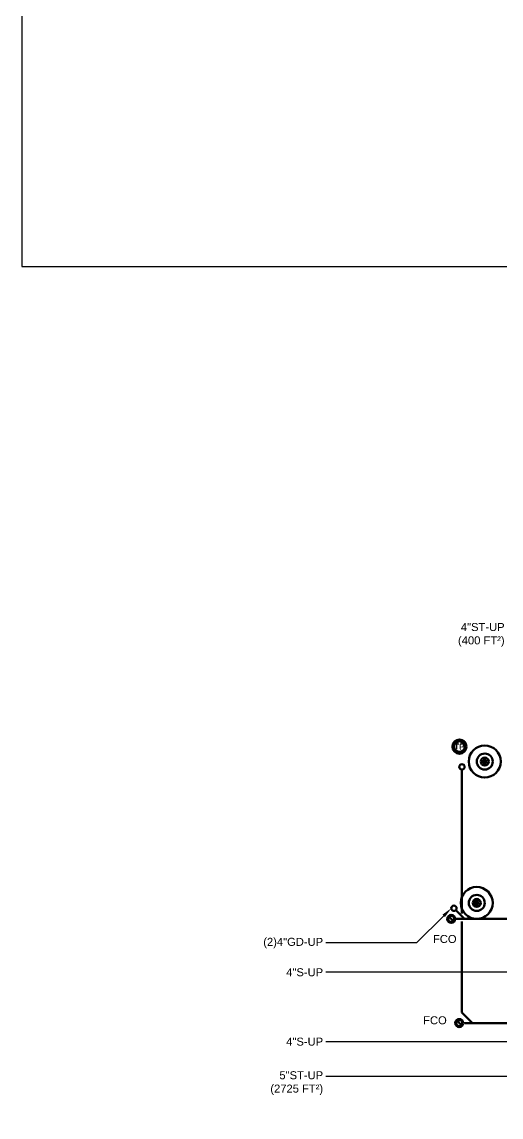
# Model space of a CAD drawing. Extents: x -29500 to 23517, y -2581 to 1886.
# Drawn here: x -3956 to -3237, y -1622 to 20 of the extents above; entities that cross this region are included whole.
import ezdxf
from ezdxf import colors
from ezdxf.entities.mleader import LeaderData, LeaderLine
from ezdxf.enums import TextEntityAlignment as Align
from ezdxf.math import Vec2, Vec3

# ---------------------------------------------------------------- set-up
doc = ezdxf.new("R2010")
doc.units = 0
doc.header["$LTSCALE"] = 36
doc.header["$MEASUREMENT"] = 0
doc.layers.add('G-ANNO-TEXT', color=70, linetype='Continuous')
for name, color, linetype, lineweight in [('P-SAN-N', 6, 'Continuous', 60), ('P-SAN-N @ 1 (1)', 6, 'Continuous', 60), ('P-SAN-N @ 1 (2)', 6, 'Continuous', 60), ('P-SAN-N @ 12', 6, 'Continuous', 60), ('P-SAN-N @ 128', 6, 'Continuous', 60), ('P-SAN-N @ 16', 6, 'Continuous', 60), ('P-SAN-N @ 192', 6, 'Continuous', 60), ('P-SAN-N @ 2', 6, 'Continuous', 60), ('P-SAN-N @ 24', 6, 'Continuous', 60), ('P-SAN-N @ 384', 6, 'Continuous', 60), ('P-SAN-N @ 4', 6, 'Continuous', 60), ('P-SAN-N @ 48', 6, 'Continuous', 60), ('P-SAN-N @ 64', 6, 'Continuous', 60), ('P-SAN-N @ 768', 6, 'Continuous', 60), ('P-SAN-N @ 8', 6, 'Continuous', 60), ('P-SAN-N @ 96', 6, 'Continuous', 60), ('P-STRM-N', 2, 'Continuous', 60), ('P-STRM-N @ 1 (1)', 2, 'Continuous', 60), ('P-STRM-N @ 1 (2)', 2, 'Continuous', 60), ('P-STRM-N @ 12', 2, 'Continuous', 60), ('P-STRM-N @ 128', 2, 'Continuous', 60), ('P-STRM-N @ 16', 2, 'Continuous', 60), ('P-STRM-N @ 192', 2, 'Continuous', 60), ('P-STRM-N @ 2', 2, 'Continuous', 60), ('P-STRM-N @ 24', 2, 'Continuous', 60), ('P-STRM-N @ 384', 2, 'Continuous', 60), ('P-STRM-N @ 4', 2, 'Continuous', 60), ('P-STRM-N @ 48', 2, 'Continuous', 60), ('P-STRM-N @ 64', 2, 'Continuous', 60), ('P-STRM-N @ 768', 2, 'Continuous', 60), ('P-STRM-N @ 8', 2, 'Continuous', 60), ('P-STRM-N @ 96', 2, 'Continuous', 60)]:
    doc.layers.add(name, color=color, linetype=linetype, lineweight=lineweight)
doc.styles.add('Arial', font='arial.ttf')

# ---------------------------------------------------------------- blocks, each defined once
blk = doc.blocks.new('*U6')
blk.add_circle((0, 0), 0.0312)
blk = doc.blocks.new('*U1093')
at = {"layer": 'P-STRM-N @ 1 (1)'}
blk.add_blockref('*U6', (-3261.8, -1088.8), dxfattribs=at)
at = {"layer": 'P-STRM-N @ 1 (2)'}
blk.add_blockref('*U6', (-3261.8, -1088.8), dxfattribs=at)
at = {"layer": 'P-STRM-N @ 12', "xscale": 12, "yscale": 12, "zscale": 12}
blk.add_blockref('*U6', (-3261.8, -1088.8), dxfattribs=at)
at = {"layer": 'P-STRM-N @ 128', "xscale": 128, "yscale": 128, "zscale": 128}
blk.add_blockref('*U6', (-3296, -1096.8), dxfattribs=at)
at = {"layer": 'P-STRM-N @ 16', "xscale": 16, "yscale": 16, "zscale": 16}
blk.add_blockref('*U6', (-3261.8, -1088.8), dxfattribs=at)
at = {"layer": 'P-STRM-N @ 192', "xscale": 192, "yscale": 192, "zscale": 192}
blk.add_blockref('*U6', (-3261.8, -1088.8), dxfattribs=at)
at = {"layer": 'P-STRM-N @ 2', "xscale": 2, "yscale": 2, "zscale": 2}
blk.add_blockref('*U6', (-3261.8, -1088.8), dxfattribs=at)
at = {"layer": 'P-STRM-N @ 24', "xscale": 24, "yscale": 24, "zscale": 24}
blk.add_blockref('*U6', (-3261.8, -1088.8), dxfattribs=at)
at = {"layer": 'P-STRM-N @ 384', "xscale": 384, "yscale": 384, "zscale": 384}
blk.add_blockref('*U6', (-3261.8, -1088.8), dxfattribs=at)
at = {"layer": 'P-STRM-N @ 4', "xscale": 4, "yscale": 4, "zscale": 4}
blk.add_blockref('*U6', (-3261.8, -1088.8), dxfattribs=at)
at = {"layer": 'P-STRM-N @ 48', "xscale": 48, "yscale": 48, "zscale": 48}
blk.add_blockref('*U6', (-3261.8, -1088.8), dxfattribs=at)
at = {"layer": 'P-STRM-N @ 64', "xscale": 64, "yscale": 64, "zscale": 64}
blk.add_blockref('*U6', (-3261.8, -1088.8), dxfattribs=at)
at = {"layer": 'P-STRM-N @ 768', "xscale": 768, "yscale": 768, "zscale": 768}
blk.add_blockref('*U6', (-3261.8, -1088.8), dxfattribs=at)
at = {"layer": 'P-STRM-N @ 8', "xscale": 8, "yscale": 8, "zscale": 8}
blk.add_blockref('*U6', (-3261.8, -1088.8), dxfattribs=at)
at = {"layer": 'P-STRM-N @ 96', "xscale": 96, "yscale": 96, "zscale": 96}
blk.add_blockref('*U6', (-3261.8, -1088.8), dxfattribs=at)
blk = doc.blocks.new('FLOOR CLEAN OUT')
at = {"color": 7, "linetype": 'Continuous'}
blk.add_line((0.034, -0.032), (-0.034, 0.032), dxfattribs=at)
at = {"linetype": 'Continuous'}
blk.add_circle((0, 0), 0.0469, dxfattribs=at)
blk = doc.blocks.new('*U1100')
at = {"layer": 'P-STRM-N @ 128', "xscale": 128, "yscale": 128, "zscale": 128}
blk.add_blockref('FLOOR CLEAN OUT', (-3300, -1480.8), dxfattribs=at)
at = {"layer": 'P-STRM-N @ 96', "xscale": 96, "yscale": 96, "zscale": 96}
blk.add_blockref('FLOOR CLEAN OUT', (-3300, -1480.8), dxfattribs=at)
blk = doc.blocks.new('*U21')
at = {"linetype": 'Continuous'}
blk.add_circle((0, 0), 0.0829, dxfattribs=at)
at = {"layer": 'G-ANNO-TEXT', "linetype": 'Continuous', "style": 'Arial'}
blk.add_text('TP', height=0.0781, dxfattribs=at).set_placement((0, 0), align=Align.MIDDLE)
blk = doc.blocks.new('*U1150')
at = {"layer": 'P-SAN-N @ 128', "xscale": 128, "yscale": 128, "zscale": 128}
blk.add_blockref('*U21', (-3299.7, -1066.4), dxfattribs=at)
at = {"layer": 'P-SAN-N @ 96', "xscale": 96, "yscale": 96, "zscale": 96}
blk.add_blockref('*U21', (-3299.7, -1066.4), dxfattribs=at)
blk = doc.blocks.new('*U1152')
at = {"layer": 'P-SAN-N @ 1 (1)'}
blk.add_blockref('*U6', (-3273.8, -1300.8), dxfattribs=at)
at = {"layer": 'P-SAN-N @ 1 (2)'}
blk.add_blockref('*U6', (-3273.8, -1300.8), dxfattribs=at)
at = {"layer": 'P-SAN-N @ 12', "xscale": 12, "yscale": 12, "zscale": 12}
blk.add_blockref('*U6', (-3273.8, -1300.8), dxfattribs=at)
at = {"layer": 'P-SAN-N @ 128', "xscale": 128, "yscale": 128, "zscale": 128}
blk.add_blockref('*U6', (-3308, -1308.8), dxfattribs=at)
at = {"layer": 'P-SAN-N @ 16', "xscale": 16, "yscale": 16, "zscale": 16}
blk.add_blockref('*U6', (-3273.8, -1300.8), dxfattribs=at)
at = {"layer": 'P-SAN-N @ 192', "xscale": 192, "yscale": 192, "zscale": 192}
blk.add_blockref('*U6', (-3273.8, -1300.8), dxfattribs=at)
at = {"layer": 'P-SAN-N @ 2', "xscale": 2, "yscale": 2, "zscale": 2}
blk.add_blockref('*U6', (-3273.8, -1300.8), dxfattribs=at)
at = {"layer": 'P-SAN-N @ 24', "xscale": 24, "yscale": 24, "zscale": 24}
blk.add_blockref('*U6', (-3273.8, -1300.8), dxfattribs=at)
at = {"layer": 'P-SAN-N @ 384', "xscale": 384, "yscale": 384, "zscale": 384}
blk.add_blockref('*U6', (-3273.8, -1300.8), dxfattribs=at)
at = {"layer": 'P-SAN-N @ 4', "xscale": 4, "yscale": 4, "zscale": 4}
blk.add_blockref('*U6', (-3273.8, -1300.8), dxfattribs=at)
at = {"layer": 'P-SAN-N @ 48', "xscale": 48, "yscale": 48, "zscale": 48}
blk.add_blockref('*U6', (-3273.8, -1300.8), dxfattribs=at)
at = {"layer": 'P-SAN-N @ 64', "xscale": 64, "yscale": 64, "zscale": 64}
blk.add_blockref('*U6', (-3273.8, -1300.8), dxfattribs=at)
at = {"layer": 'P-SAN-N @ 768', "xscale": 768, "yscale": 768, "zscale": 768}
blk.add_blockref('*U6', (-3273.8, -1300.8), dxfattribs=at)
at = {"layer": 'P-SAN-N @ 8', "xscale": 8, "yscale": 8, "zscale": 8}
blk.add_blockref('*U6', (-3273.8, -1300.8), dxfattribs=at)
at = {"layer": 'P-SAN-N @ 96', "xscale": 96, "yscale": 96, "zscale": 96}
blk.add_blockref('*U6', (-3273.8, -1300.8), dxfattribs=at)
blk = doc.blocks.new('*U1154')
at = {"layer": 'P-SAN-N @ 128', "xscale": 128, "yscale": 128, "zscale": 128}
blk.add_blockref('FLOOR CLEAN OUT', (-3312, -1324.8), dxfattribs=at)
at = {"layer": 'P-SAN-N @ 96', "xscale": 96, "yscale": 96, "zscale": 96}
blk.add_blockref('FLOOR CLEAN OUT', (-3312, -1324.8), dxfattribs=at)

msp = doc.modelspace()

# ---------------------------------------------------------------- linework, layer by layer
at = {"layer": 'DEFPOINTS'}
msp.add_lwpolyline([(-3955.5, -346.5), (-919.5, -346.5), (-919.5, 1885.5), (-3955.5, 1885.5)], close=True, dxfattribs=at)
at = {"layer": 'P-SAN-N'}
for p, q in [((-3305.2, -1311.7), (-3292, -1324.8)), ((-3308, -1324.8), (-3012, -1324.8))]:
    msp.add_line(p, q, dxfattribs=at)
at = {"layer": 'P-STRM-N'}
for p, q in [((-3296, -1100.8), (-3296, -1316.8)), ((-3296, -1328.8), (-3296, -1464.8)), ((-3296, -1464.8), (-3280, -1480.8)), ((-3292, -1480.8), (-3053, -1480.8))]:
    msp.add_line(p, q, dxfattribs=at)

# ---------------------------------------------------------------- block references
at = {"layer": 'P-SAN-N'}
for name in ['*U1150', '*U1152', '*U1154']:
    msp.add_blockref(name, (0, 0), dxfattribs=at)
at = {"layer": 'P-STRM-N'}
for name in ['*U1093', '*U1100']:
    msp.add_blockref(name, (0, 0), dxfattribs=at)

# ---------------------------------------------------------------- leaders
at = {"layer": 'G-ANNO-TEXT'}
ml = msp.add_multileader_mtext('Standard', dxfattribs=at)
ml.set_content('FCO', color=(88, 178, 0), style='Arial')
ml.set_leader_properties(color=256, linetype='ByLayer', lineweight=-1)
ml.build(insert=Vec2(0, 0))
ml.multileader.update_dxf_attribs({"has_dogleg": 0, "dogleg_length": 0.125, "arrow_head_size": 16, "scale": 128})
ctx = ml.context
ctx.base_point, ctx.scale, ctx.char_height, ctx.arrow_head_size, ctx.landing_gap_size, ctx.plane_origin = Vec3(-3356, -1476.8), 128, 12, 16, 4, Vec3(-3088, -1968.8)
ctx.text_align_type = 2
notes = []
notes.append((ctx, [(0, (0, 0, 0), (0, 0), (1, 0), 1, [])]))
ctx.mtext.insert, ctx.mtext.alignment, ctx.mtext.flow_direction = Vec3(-3318.7, -1470.7), 3, 5
ml = msp.add_multileader_mtext('Standard', dxfattribs=at)
ml.set_content('FCO', color=(88, 178, 0), style='Arial')
ml.set_leader_properties(color=256, linetype='ByLayer', lineweight=-1)
ml.build(insert=Vec2(0, 0))
ml.multileader.update_dxf_attribs({"has_dogleg": 0, "dogleg_length": 0.125, "arrow_head_size": 16, "scale": 128})
ctx = ml.context
ctx.base_point, ctx.scale, ctx.char_height, ctx.arrow_head_size, ctx.landing_gap_size, ctx.plane_origin = Vec3(-3341.3, -1354.9), 128, 12, 16, 4, Vec3(-3164, -1888.8)
ctx.text_align_type = 2
notes.append((ctx, [(0, (0, 0, 0), (0, 0), (1, 0), 1, [])]))
ctx.mtext.insert, ctx.mtext.alignment, ctx.mtext.flow_direction = Vec3(-3304, -1348.8), 3, 5
ml = msp.add_multileader_mtext('Standard', dxfattribs=at)
ml.set_content('BWV', color=(88, 178, 0), style='Arial')
ml.set_leader_properties(color=256, linetype='ByLayer', lineweight=-1)
ml.build(insert=Vec2(0, 0))
ml.multileader.update_dxf_attribs({"has_dogleg": 0, "dogleg_length": 0.125, "arrow_head_size": 16, "scale": 128})
ctx = ml.context
ctx.base_point, ctx.scale, ctx.char_height, ctx.arrow_head_size, ctx.landing_gap_size, ctx.plane_origin = Vec3(-3254.7, -2072.7), 128, 12, 16, 4, Vec3(-3112, -2580.8)
ctx.text_align_type = 2
notes.append((ctx, [(0, (0, 0, 0), (0, 0), (1, 0), 1, [])]))
ctx.mtext.insert, ctx.mtext.alignment, ctx.mtext.flow_direction = Vec3(-3213.9, -2066.7), 3, 5
ml = msp.add_multileader_mtext('Standard', dxfattribs=at)
ml.set_content('4"ST-UP\\P(400 FT²)', color=(88, 178, 0), style='Arial')
ml.set_leader_properties(color=256, linetype='ByLayer', lineweight=-1)
ml.build(insert=Vec2(0, 0))
ml.multileader.update_dxf_attribs({"has_dogleg": 0, "dogleg_length": 0.125, "arrow_head_size": 16, "scale": 128})
ctx = ml.context
ctx.base_point, ctx.scale, ctx.char_height, ctx.arrow_head_size, ctx.landing_gap_size, ctx.plane_origin = Vec3(-3304.2, -888.8), 128, 12, 16, 4, Vec3(-3248, -788.8)
ctx.text_align_type = 2
notes.append((ctx, [(0, (1, 1, 0), (-3212, -888.8), (-1, 0), 16, [(0, [(-3104, -1008.8), (-3204, -888.8)], 0, [])])]))
ctx.mtext.insert, ctx.mtext.alignment, ctx.mtext.flow_direction = Vec3(-3232, -881.1), 3, 5
ml = msp.add_multileader_mtext('Standard', dxfattribs=at)
ml.set_content('(2)4"GD-UP', color=(88, 178, 0), style='Arial')
ml.set_leader_properties(color=256, linetype='ByLayer', lineweight=-1)
ml.build(insert=Vec2(0, 0))
ml.multileader.update_dxf_attribs({"has_dogleg": 0, "dogleg_length": 0.125, "arrow_head_size": 16, "scale": 128})
ctx = ml.context
ctx.base_point, ctx.scale, ctx.char_height, ctx.arrow_head_size, ctx.landing_gap_size, ctx.plane_origin = Vec3(-3596, -1360.8), 128, 12, 16, 4, Vec3(-3052, -1308.8)
ctx.text_align_type = 2
notes.append((ctx, [(0, (1, 1, 0), (-3484, -1360.8), (-1, 0), 16, [(0, [(-3312, -1308.8), (-3364, -1360.8)], 0, [])])]))
ctx.mtext.insert, ctx.mtext.alignment, ctx.mtext.flow_direction = Vec3(-3504, -1353.1), 3, 5
ml = msp.add_multileader_mtext('Standard', dxfattribs=at)
ml.set_content('4"S-UP', color=(88, 178, 0), style='Arial')
ml.set_leader_properties(color=256, linetype='ByLayer', lineweight=-1)
ml.build(insert=Vec2(0, 0))
ml.multileader.update_dxf_attribs({"has_dogleg": 0, "dogleg_length": 0.125, "arrow_head_size": 16, "scale": 128})
ctx = ml.context
ctx.base_point, ctx.scale, ctx.char_height, ctx.arrow_head_size, ctx.landing_gap_size, ctx.plane_origin = Vec3(-3562.4, -1404.8), 128, 12, 16, 4, Vec3(-3052, -1352.8)
ctx.text_align_type = 2
notes.append((ctx, [(0, (1, 1, 0), (-3484, -1404.8), (-1, 0), 16, [(0, [(-3052, -1352.8), (-3104, -1404.8)], 0, [])])]))
ctx.mtext.insert, ctx.mtext.alignment, ctx.mtext.flow_direction = Vec3(-3504, -1398.7), 3, 5
ml = msp.add_multileader_mtext('Standard', dxfattribs=at)
ml.set_content('4"S-UP', color=(88, 178, 0), style='Arial')
ml.set_leader_properties(color=256, linetype='ByLayer', lineweight=-1)
ml.build(insert=Vec2(0, 0))
ml.multileader.update_dxf_attribs({"has_dogleg": 0, "dogleg_length": 0.125, "arrow_head_size": 16, "scale": 128})
ctx = ml.context
ctx.base_point, ctx.scale, ctx.char_height, ctx.arrow_head_size, ctx.landing_gap_size, ctx.plane_origin = Vec3(-3562.4, -1508.8), 128, 12, 16, 4, Vec3(-3068, -1824.8)
ctx.text_align_type = 2
notes.append((ctx, [(0, (1, 1, 0), (-3484, -1508.8), (-1, 0), 16, [(0, [(-2932, -1556.8), (-3032, -1508.8)], 0, [])])]))
ctx.mtext.insert, ctx.mtext.alignment, ctx.mtext.flow_direction = Vec3(-3504, -1502.7), 3, 5
ml = msp.add_multileader_mtext('Standard', dxfattribs=at)
ml.set_content('5"ST-UP\\P(2725 FT²)', color=(88, 178, 0), style='Arial')
ml.set_leader_properties(color=256, linetype='ByLayer', lineweight=-1)
ml.build(insert=Vec2(0, 0))
ml.multileader.update_dxf_attribs({"has_dogleg": 0, "dogleg_length": 0.125, "arrow_head_size": 16, "scale": 128})
ctx = ml.context
ctx.base_point, ctx.scale, ctx.char_height, ctx.arrow_head_size, ctx.landing_gap_size, ctx.plane_origin = Vec3(-3585.6, -1560.8), 128, 12, 16, 4, Vec3(-3068, -1916.8)
ctx.text_align_type = 2
notes.append((ctx, [(0, (1, 1, 0), (-3484, -1560.8), (-1, 0), 16, [(0, [(-2944, -1560.8), (-3072, -1560.8)], 0, [])])]))
ctx.mtext.insert, ctx.mtext.alignment, ctx.mtext.flow_direction = Vec3(-3504, -1553.1), 3, 5
for ctx, leaders in notes:
    for number, flags, end, landing, length, lines in leaders:
        leader = LeaderData()
        leader.index, (leader.has_last_leader_line, leader.has_dogleg_vector, leader.attachment_direction) = number, flags
        leader.last_leader_point, leader.dogleg_vector, leader.dogleg_length = Vec3(end), Vec3(landing), length
        for number, points, colour, breaks in lines:
            line = LeaderLine()
            line.index, line.vertices, line.color, line.breaks = number, Vec3.list(points), colors.encode_raw_color(colour), breaks
            leader.lines.append(line)
        ctx.leaders.append(leader)

doc.saveas('drawing.dxf')
